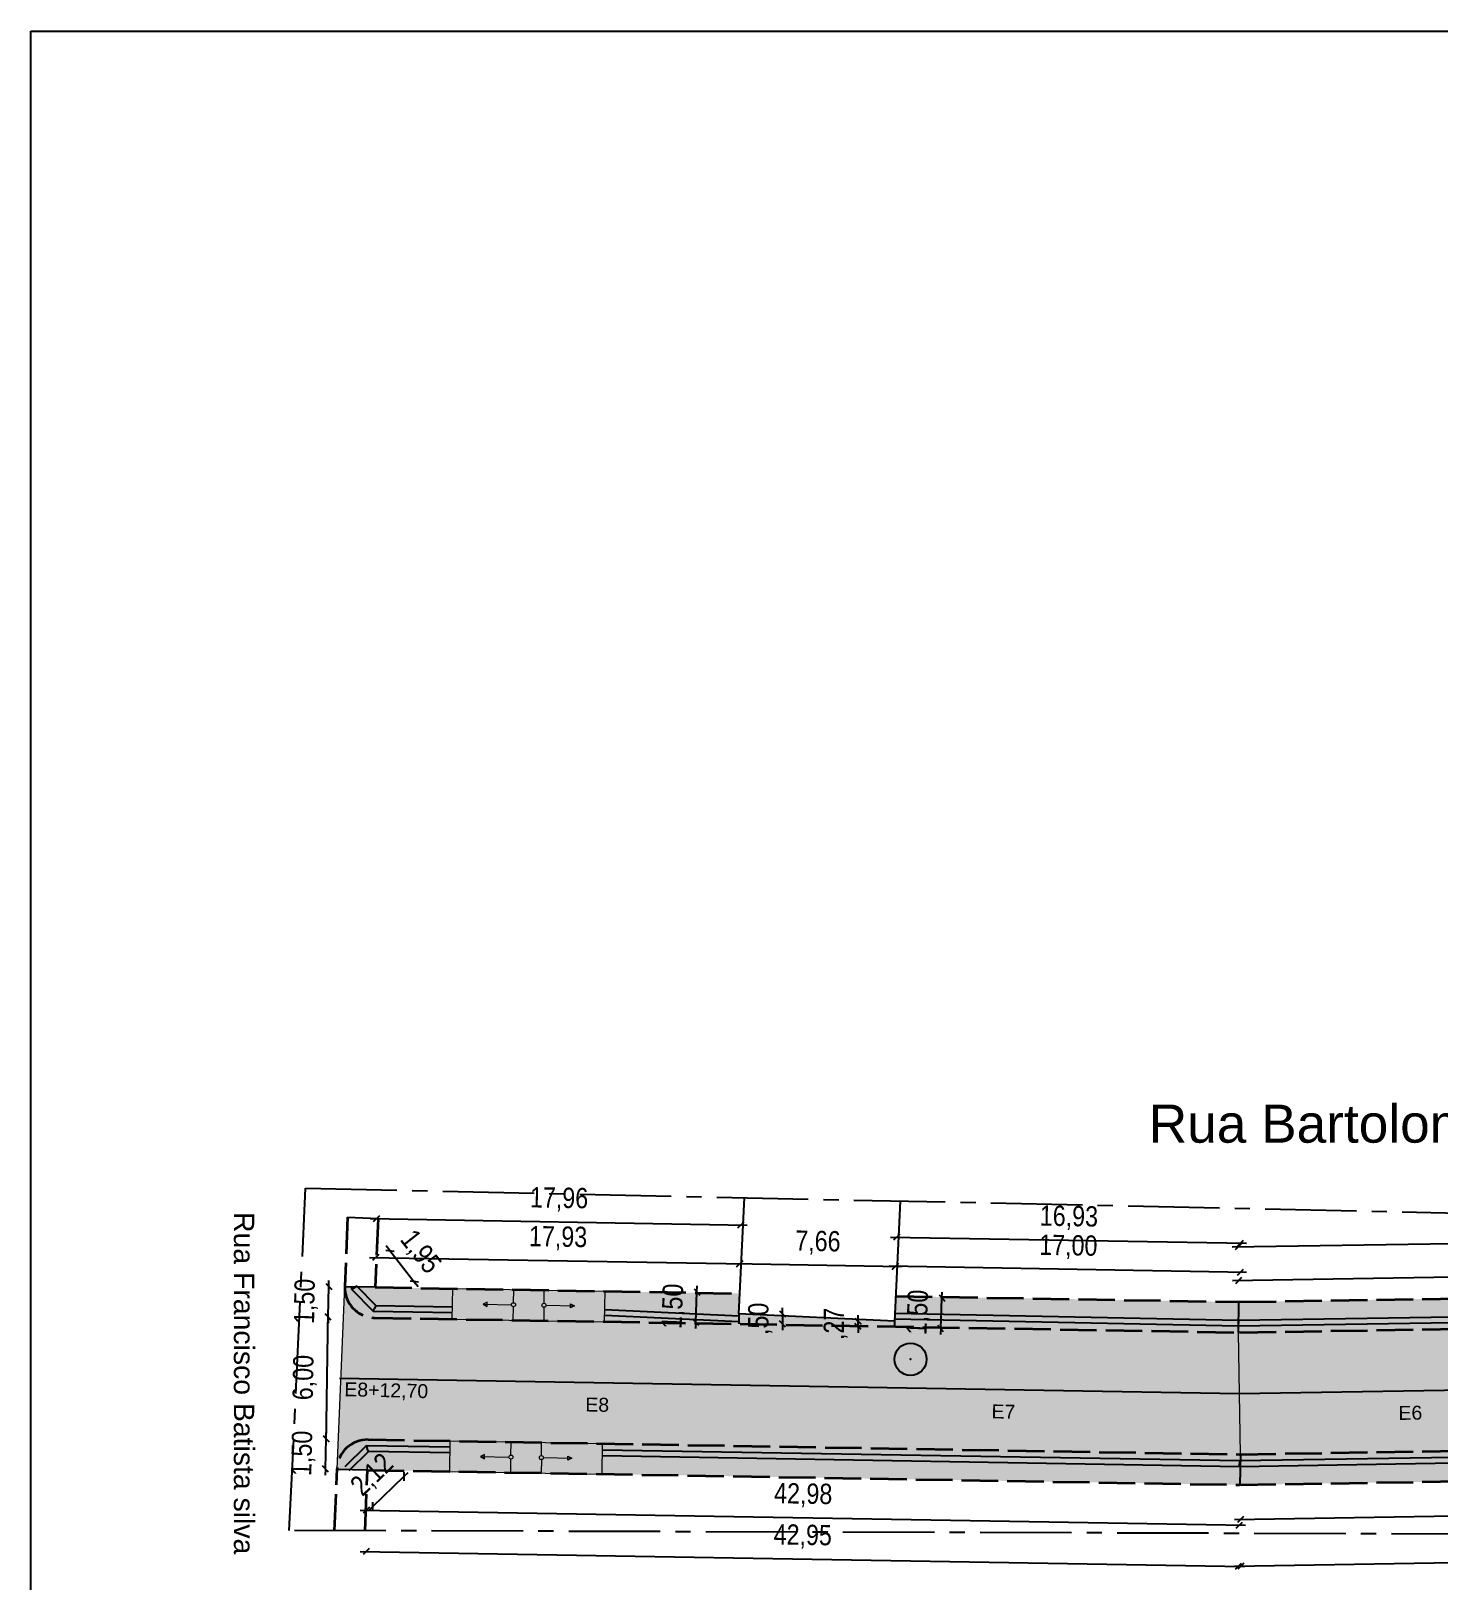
# Model space of a CAD drawing. Header units: feet. Extents: x 203667 to 205527, y 9204857 to 9205156.
# Drawn here: x 204715 to 204784.3, y 9205047.7 to 9205124 of the extents above; entities that cross this region are included whole.
import ezdxf

# ---------------------------------------------------------------- set-up
doc = ezdxf.new("R2010")
doc.units = ezdxf.units.FT
doc.header["$LTSCALE"] = 0.3
doc.header["$MEASUREMENT"] = 0
doc.linetypes.add('ACAD_ISO02W100', pattern=[15, 12, -3])
doc.linetypes.add('CENTER2', pattern=[1.125, 0.75, -0.125, 0.125, -0.125])
for name, color, linetype in [('_EIXO PROJETADO', 2, 'Continuous'), ('C-ROAD-CNTR-N', 92, 'Continuous'), ('Calçada Projetada', 20, 'Continuous'), ('cotas1', 7, 'Continuous'), ('Edificação Existente', 1, 'Continuous'), ('F-HZ-ESTACA', 98, 'Continuous'), ('Pavimento projetado', 51, 'Continuous'), ('PONTOS_SUBSTITUIDOS', 7, 'Continuous'), ('PV', 1, 'Continuous'), ('SINALIZACAO', 1, 'Continuous')]:
    doc.layers.add(name, color=color, linetype=linetype)
for name, color, linetype, lineweight in [('Alvenaria de 1 Vez', 6, 'ACAD_ISO02W100', 35), ('Cotas Acessibilidade', 5, 'Continuous', 25), ('Cotas Calçadas', 7, 'Continuous', 25), ('MEIO FIO PROJETADO', 7, 'ACAD_ISO02W100', 35), ('PENA015', 1, 'Continuous', 15)]:
    doc.layers.add(name, color=color, linetype=linetype, lineweight=lineweight)
doc.styles.add('Arial', font='arial.ttf')
doc.styles.add('Roman', font='arial.ttf', dxfattribs={"height": 2})
doc.styles.add('TARCISIO', font='swissci.ttf')
doc.dimstyles.new('Cota Alvenaria', dxfattribs={"dimtxt": 1, "dimasz": 0.3, "dimexe": 1, "dimexo": 1, "dimgap": 0.5, "dimtad": 1, "dimzin": 4, "dimtxsty": 'TARCISIO', "dimblk": 'OBLIQUE', "dimcen": -2, "dimdle": 0.3, "dimse1": 1, "dimse2": 1, "dimclrd": 256, "dimclre": 256, "dimclrt": 6, "dimadec": 0, "dimazin": 0, "dimtfac": 1, "dimtix": 1, "dimtmove": 0, "dimatfit": 3, "dimldrblk": 'DOT', "dimfxl": 1, "dimlwd": -1, "dimlwe": -1, "dimarcsym": 0})
doc.dimstyles.new('Cota Calçadas', dxfattribs={"dimtxt": 1, "dimasz": 0.3, "dimexe": 1, "dimexo": 1, "dimgap": 0.5, "dimtad": 1, "dimzin": 4, "dimtxsty": 'TARCISIO', "dimblk": 'OBLIQUE', "dimcen": -2, "dimdle": 0.3, "dimse1": 1, "dimse2": 1, "dimclrd": 256, "dimclre": 256, "dimclrt": 256, "dimadec": 0, "dimazin": 0, "dimtfac": 1, "dimtix": 1, "dimtmove": 0, "dimatfit": 3, "dimldrblk": 'DOT', "dimfxl": 1, "dimlwd": -1, "dimlwe": -1, "dimarcsym": 0})

# ---------------------------------------------------------------- blocks, each defined once
blk = doc.blocks.new('r150')
at = {"linetype": 'Continuous'}
h = blk.add_hatch(color=4, dxfattribs=at)
h.dxf.hatch_style = 1
edge = h.paths.add_edge_path()
edge.add_arc((0, 0.907), 0.1, 180, 270, ccw=False)
edge.add_line((-0.1, 0.907), (-1.3, 0.907))
edge.add_line((-1.3, 0.907), (-1.3, 0.807))
edge.add_line((-1.3, 0.807), (-1.5, 0.907))
edge.add_line((-1.5, 0.907), (-1.3, 1.007))
edge.add_line((-1.3, 1.007), (-1.3, 0.907))
edge.add_line((-1.3, 0.907), (-0.1, 0.907))
edge.add_arc((0, 0.907), 0.1, 90, 180, ccw=False)
edge.add_line((0, 1.007), (0, 1.65))
edge.add_line((0, 1.65), (-3, 1.65))
edge.add_line((-3, 1.65), (-3, 0.15))
edge.add_line((-3, 0.15), (0, 0.15))
edge.add_line((0, 0.15), (0, 0.807))
edge = h.paths.add_edge_path()
edge.add_arc((1.5, 0.907), 0.1, 180, 270, ccw=False)
edge.add_arc((1.5, 0.907), 0.1, 90, 180, ccw=False)
edge.add_line((1.5, 1.007), (1.5, 1.65))
edge.add_line((1.5, 1.65), (0, 1.65))
edge.add_line((0, 1.65), (0, 1.007))
edge.add_arc((0, 0.907), 0.1, 0, 90, ccw=False)
edge.add_arc((0, 0.907), 0.1, -90, 0, ccw=False)
edge.add_line((0, 0.807), (0, 0.15))
edge.add_line((0, 0.15), (1.5, 0.15))
edge.add_line((1.5, 0.15), (1.5, 0.807))
edge = h.paths.add_edge_path()
edge.add_line((4.5, 1.65), (1.5, 1.65))
edge.add_line((1.5, 1.65), (1.5, 1.007))
edge.add_arc((1.5, 0.907), 0.1, 0, 90, ccw=False)
edge.add_line((1.6, 0.907), (2.8, 0.907))
edge.add_line((2.8, 0.907), (2.8, 1.007))
edge.add_line((2.8, 1.007), (3, 0.907))
edge.add_line((3, 0.907), (2.8, 0.807))
edge.add_line((2.8, 0.807), (2.8, 0.907))
edge.add_line((2.8, 0.907), (1.6, 0.907))
edge.add_arc((1.5, 0.907), 0.1, -90, 0, ccw=False)
edge.add_line((1.5, 0.807), (1.5, 0.15))
edge.add_line((1.5, 0.15), (4.5, 0.15))
edge.add_line((4.5, 0.15), (4.5, 1.65))
at = {"layer": 'PENA015', "color": 7}
for points in [[(-3, 0.15), (-3, 1.65)], [(-3, 1.65), (4.5, 1.65)], [(0, 1.007), (0, 1.65)], [(1.5, 1.007), (1.5, 1.65)], [(4.5, 0.15), (4.5, 1.65)], [(-1.3, 1.007), (-1.5, 0.907), (-1.3, 0.807)], [(-1.5, 0.907), (-0.1, 0.907)], [(-1.3, 0.807), (-1.3, 1.007)], [(0, 0.15), (0, 0.807)], [(1.5, 0.807), (1.5, 0.15)], [(1.6, 0.907), (3, 0.907)], [(2.8, 0.807), (2.8, 1.007)], [(2.8, 1.007), (3, 0.907), (2.8, 0.807)], [(-3, 0.15), (4.5, 0.15)]]:
    blk.add_lwpolyline(points, dxfattribs=at)
for centre in [(0, 0.907), (1.5, 0.907)]:
    blk.add_circle(centre, 0.1, dxfattribs=at)
blk = doc.blocks.new('_Oblique')
at = {"layer": 'cotas1', "color": 0, "lineweight": -2}
blk.add_line((-0.5, -0.5), (0.5, 0.5), dxfattribs=at)
blk = doc.blocks.new('*D336')
at = {"layer": 'Cotas Calçadas', "transparency": 16777216}
blk.add_line((204731.651, 9205063.637), (204750.176, 9205063.322), dxfattribs=at)
at = {"layer": 'Defpoints', "color": 0, "transparency": 16777216}
for p in [(204749.876, 9205063.328), (204731.901, 9205060.668), (204749.825, 9205060.364)]:
    blk.add_point(p, dxfattribs=at)
at = {"layer": 'Cotas Calçadas', "transparency": 16777216, "xscale": 0.3, "yscale": 0.3, "zscale": 0.3}
for p, rotation in [((204731.951, 9205063.632), 179.0272955595431), ((204749.876, 9205063.328), 359.0272955595431)]:
    blk.add_blockref('_Oblique', p, dxfattribs=dict(at, rotation=rotation))
at = {"layer": 'Cotas Calçadas', "transparency": 16777216, "insert": (204740.932, 9205064.575), "char_height": 1, "attachment_point": 5, "rotation": 359.0273, "style": 'TARCISIO'}
blk.add_mtext('17,93', dxfattribs=at)
blk = doc.blocks.new('_Dot')
at = {"color": 0, "linetype": 'ByBlock', "lineweight": -2}
blk.add_line((-0.5, 0), (-1, 0), dxfattribs=at)
at = {"color": 0, "linetype": 'ByBlock', "const_width": 0.5}
blk.add_lwpolyline([(-0.25, 0, 1), (0.25, 0, 1)], format="xyb", close=True, dxfattribs=at)
blk = doc.blocks.new('*D337')
at = {"layer": 'Cotas Calçadas', "transparency": 16777216}
blk.add_line((204749.576, 9205063.333), (204757.837, 9205063.192), dxfattribs=at)
at = {"layer": 'Defpoints', "color": 0, "transparency": 16777216}
for p in [(204757.537, 9205063.197), (204749.825, 9205060.364), (204757.487, 9205060.233)]:
    blk.add_point(p, dxfattribs=at)
at = {"layer": 'Cotas Calçadas', "transparency": 16777216, "xscale": 0.3, "yscale": 0.3, "zscale": 0.3}
for p, rotation in [((204749.876, 9205063.328), 179.0272955637163), ((204757.537, 9205063.197), 359.0272955637163)]:
    blk.add_blockref('_Oblique', p, dxfattribs=dict(at, rotation=rotation))
at = {"layer": 'Cotas Calçadas', "transparency": 16777216, "insert": (204753.725, 9205064.357), "char_height": 1, "attachment_point": 5, "rotation": 359.0273, "style": 'TARCISIO'}
blk.add_mtext('7,66', dxfattribs=at)
blk = doc.blocks.new('*D338')
at = {"layer": 'Cotas Calçadas', "transparency": 16777216}
for p, q in [((204751.976, 9205060.864), (204751.976, 9205061.164)), ((204751.976, 9205060.864), (204751.976, 9205060.363)), ((204751.976, 9205060.363), (204751.976, 9205060.063))]:
    blk.add_line(p, q, dxfattribs=at)
at = {"layer": 'Defpoints', "color": 0, "transparency": 16777216}
for p in [(204749.834, 9205060.864), (204749.834, 9205060.363), (204751.976, 9205060.363)]:
    blk.add_point(p, dxfattribs=at)
at = {"layer": 'Cotas Calçadas', "transparency": 16777216, "xscale": 0.3, "yscale": 0.3, "zscale": 0.3}
for p, rotation in [((204751.976, 9205060.864), 270), ((204751.976, 9205060.363), 90)]:
    blk.add_blockref('_Oblique', p, dxfattribs=dict(at, rotation=rotation))
at = {"layer": 'Cotas Calçadas', "transparency": 16777216, "insert": (204750.881, 9205060.614), "char_height": 1, "attachment_point": 5, "rotation": 90, "style": 'TARCISIO'}
blk.add_mtext(',50', dxfattribs=at)
blk = doc.blocks.new('*D339')
at = {"layer": 'Cotas Calçadas', "transparency": 16777216}
for p, q in [((204747.713, 9205060.442), (204747.769, 9205061.941)), ((204747.769, 9205061.941), (204747.78, 9205062.241)), ((204747.713, 9205060.442), (204747.702, 9205060.142))]:
    blk.add_line(p, q, dxfattribs=at)
at = {"layer": 'Defpoints', "color": 0, "transparency": 16777216}
for p in [(204747.769, 9205061.941), (204749.881, 9205061.863), (204749.825, 9205060.364)]:
    blk.add_point(p, dxfattribs=at)
at = {"layer": 'Cotas Calçadas', "transparency": 16777216, "xscale": 0.3, "yscale": 0.3, "zscale": 0.3}
for p, rotation in [((204747.769, 9205061.941), 267.8764299282079), ((204747.713, 9205060.442), 87.87642992820784)]:
    blk.add_blockref('_Oblique', p, dxfattribs=dict(at, rotation=rotation))
at = {"layer": 'Cotas Calçadas', "transparency": 16777216, "insert": (204746.646, 9205061.232), "char_height": 1, "attachment_point": 5, "rotation": 87.87643, "style": 'TARCISIO'}
blk.add_mtext('1,50', dxfattribs=at)
blk = doc.blocks.new('*D340')
at = {"layer": 'Cotas Calçadas', "transparency": 16777216}
blk.add_line((204731.194, 9205051.199), (204774.768, 9205050.46), dxfattribs=at)
at = {"layer": 'Defpoints', "color": 0, "transparency": 16777216}
for p in [(204731.553, 9205054.673), (204774.527, 9205053.943), (204774.468, 9205050.465)]:
    blk.add_point(p, dxfattribs=at)
at = {"layer": 'Cotas Calçadas', "transparency": 16777216, "xscale": 0.3, "yscale": 0.3, "zscale": 0.3}
for p, rotation in [((204731.494, 9205051.194), 179.0272955706838), ((204774.468, 9205050.465), 359.0272955706839)]:
    blk.add_blockref('_Oblique', p, dxfattribs=dict(at, rotation=rotation))
at = {"layer": 'Cotas Calçadas', "transparency": 16777216, "insert": (204753, 9205051.925), "char_height": 1, "attachment_point": 5, "rotation": 359.0273, "style": 'TARCISIO'}
blk.add_mtext('42,98', dxfattribs=at)
blk = doc.blocks.new('*D341')
at = {"layer": 'Cotas Calçadas', "transparency": 16777216}
blk.add_line((204731.185, 9205049.17), (204774.734, 9205048.431), dxfattribs=at)
at = {"layer": 'Defpoints', "color": 0, "transparency": 16777216}
for p in [(204731.553, 9205053.173), (204774.502, 9205052.444), (204774.434, 9205048.436)]:
    blk.add_point(p, dxfattribs=at)
at = {"layer": 'Cotas Calçadas', "transparency": 16777216, "xscale": 0.3, "yscale": 0.3, "zscale": 0.3}
for p, rotation in [((204731.485, 9205049.165), 179.0272955680723), ((204774.434, 9205048.436), 359.0272955680723)]:
    blk.add_blockref('_Oblique', p, dxfattribs=dict(at, rotation=rotation))
at = {"layer": 'Cotas Calçadas', "color": 6, "transparency": 16777216, "insert": (204752.978, 9205049.896), "char_height": 1, "attachment_point": 5, "rotation": 359.0273, "style": 'TARCISIO'}
blk.add_mtext('42,95', dxfattribs=at)
blk = doc.blocks.new('*D342')
at = {"layer": 'Cotas Calçadas', "transparency": 16777216}
blk.add_line((204774.242, 9205048.439), (204813.2, 9205049.073), dxfattribs=at)
at = {"layer": 'Defpoints', "color": 0, "transparency": 16777216}
for p in [(204812.835, 9205053.068), (204774.477, 9205052.444), (204812.9, 9205049.068)]:
    blk.add_point(p, dxfattribs=at)
at = {"layer": 'Cotas Calçadas', "transparency": 16777216, "xscale": 0.3, "yscale": 0.3, "zscale": 0.3}
for p, rotation in [((204812.9, 9205049.068), 0.9313646199542577), ((204774.542, 9205048.444), 180.9313646199542)]:
    blk.add_blockref('_Oblique', p, dxfattribs=dict(at, rotation=rotation))
at = {"layer": 'Cotas Calçadas', "color": 6, "transparency": 16777216, "insert": (204793.703, 9205049.852), "char_height": 1, "attachment_point": 5, "rotation": 0.93136, "style": 'TARCISIO'}
blk.add_mtext('38,36', dxfattribs=at)
blk = doc.blocks.new('*D352')
at = {"layer": 'Cotas Calçadas', "transparency": 16777216}
blk.add_line((204813.07, 9205063.125), (204774.138, 9205062.493), dxfattribs=at)
at = {"layer": 'Defpoints', "color": 0, "transparency": 16777216}
for p in [(204774.438, 9205062.498), (204812.811, 9205060.567), (204774.479, 9205059.945)]:
    blk.add_point(p, dxfattribs=at)
at = {"layer": 'Cotas Calçadas', "transparency": 16777216, "xscale": 0.3, "yscale": 0.3, "zscale": 0.3}
for p, rotation in [((204812.77, 9205063.12), 0.92972526872253), ((204774.438, 9205062.498), 180.9297252687225)]:
    blk.add_blockref('_Oblique', p, dxfattribs=dict(at, rotation=rotation))
at = {"layer": 'Cotas Calçadas', "transparency": 16777216, "insert": (204793.586, 9205063.905), "char_height": 1, "attachment_point": 5, "rotation": 0.92973, "style": 'TARCISIO'}
blk.add_mtext('38,34', dxfattribs=at)
blk = doc.blocks.new('*D188')
at = {"layer": 'Cotas Calçadas', "transparency": 16777216}
blk.add_line((204774.83, 9205062.904), (204757.237, 9205063.203), dxfattribs=at)
at = {"layer": 'Defpoints', "color": 0, "transparency": 16777216}
for p in [(204757.537, 9205063.197), (204757.487, 9205060.233), (204774.479, 9205059.945)]:
    blk.add_point(p, dxfattribs=at)
at = {"layer": 'Cotas Calçadas', "transparency": 16777216, "xscale": 0.3, "yscale": 0.3, "zscale": 0.3}
for p, rotation in [((204757.537, 9205063.197), 179.0272955586487), ((204774.53, 9205062.909), 359.0272955586487)]:
    blk.add_blockref('_Oblique', p, dxfattribs=dict(at, rotation=rotation))
at = {"layer": 'Cotas Calçadas', "transparency": 16777216, "insert": (204766.052, 9205064.148), "char_height": 1, "attachment_point": 5, "rotation": 359.0273, "style": 'TARCISIO'}
blk.add_mtext('17,00', dxfattribs=at)
blk = doc.blocks.new('*D353')
at = {"layer": 'Cotas Calçadas', "transparency": 16777216}
blk.add_line((204729.507, 9205054.408), (204729.619, 9205061.007), dxfattribs=at)
at = {"layer": 'Defpoints', "color": 0, "transparency": 16777216}
for p in [(204729.613, 9205060.707), (204731.901, 9205060.668), (204731.799, 9205054.669)]:
    blk.add_point(p, dxfattribs=at)
at = {"layer": 'Cotas Calçadas', "transparency": 16777216, "xscale": 0.3, "yscale": 0.3, "zscale": 0.3}
for p, rotation in [((204729.613, 9205060.707), 89.02729555947815), ((204729.512, 9205054.708), 269.0272955594781)]:
    blk.add_blockref('_Oblique', p, dxfattribs=dict(at, rotation=rotation))
at = {"layer": 'Cotas Calçadas', "transparency": 16777216, "insert": (204728.468, 9205057.726), "char_height": 1, "attachment_point": 5, "rotation": 89.0273, "style": 'TARCISIO'}
blk.add_mtext('6,00', dxfattribs=at)
blk = doc.blocks.new('*D354')
at = {"layer": 'Cotas Calçadas', "transparency": 16777216}
for p, q in [((204729.478, 9205053.22), (204729.512, 9205054.72)), ((204729.512, 9205054.72), (204729.519, 9205055.02)), ((204729.478, 9205053.22), (204729.471, 9205052.92))]:
    blk.add_line(p, q, dxfattribs=at)
at = {"layer": 'Defpoints', "color": 0, "transparency": 16777216}
for p in [(204729.512, 9205054.72), (204731.587, 9205054.672), (204731.553, 9205053.173)]:
    blk.add_point(p, dxfattribs=at)
at = {"layer": 'Cotas Calçadas', "transparency": 16777216, "xscale": 0.3, "yscale": 0.3, "zscale": 0.3}
for p, rotation in [((204729.512, 9205054.72), 268.6911101703008), ((204729.478, 9205053.22), 88.6911101703007)]:
    blk.add_blockref('_Oblique', p, dxfattribs=dict(at, rotation=rotation))
at = {"layer": 'Cotas Calçadas', "transparency": 16777216, "insert": (204728.4, 9205053.995), "char_height": 1, "attachment_point": 5, "rotation": 88.69111, "style": 'TARCISIO'}
blk.add_mtext('1,50', dxfattribs=at)
blk = doc.blocks.new('*D355')
at = {"layer": 'Cotas Calçadas', "transparency": 16777216}
for p, q in [((204729.613, 9205060.707), (204729.639, 9205062.207)), ((204729.639, 9205062.207), (204729.644, 9205062.506)), ((204729.613, 9205060.707), (204729.608, 9205060.407))]:
    blk.add_line(p, q, dxfattribs=at)
at = {"layer": 'Defpoints', "color": 0, "transparency": 16777216}
for p in [(204729.639, 9205062.207), (204731.927, 9205062.168), (204731.901, 9205060.668)]:
    blk.add_point(p, dxfattribs=at)
at = {"layer": 'Cotas Calçadas', "transparency": 16777216, "xscale": 0.3, "yscale": 0.3, "zscale": 0.3}
for p, rotation in [((204729.639, 9205062.207), 269.0272955313881), ((204729.613, 9205060.707), 89.0272955313881)]:
    blk.add_blockref('_Oblique', p, dxfattribs=dict(at, rotation=rotation))
at = {"layer": 'Cotas Calçadas', "transparency": 16777216, "insert": (204728.531, 9205061.475), "char_height": 1, "attachment_point": 5, "rotation": 89.0273, "style": 'TARCISIO'}
blk.add_mtext('1,50', dxfattribs=at)
blk = doc.blocks.new('*D323')
at = {"layer": 'Cotas Calçadas', "transparency": 16777216}
blk.add_line((204731.684, 9205065.548), (204750.238, 9205065.232), dxfattribs=at)
at = {"layer": 'Defpoints', "color": 0, "transparency": 16777216}
for p in [(204749.938, 9205065.238), (204731.927, 9205062.168), (204749.881, 9205061.863)]:
    blk.add_point(p, dxfattribs=at)
at = {"layer": 'Cotas Calçadas', "transparency": 16777216, "xscale": 0.3, "yscale": 0.3, "zscale": 0.3}
for p, rotation in [((204731.984, 9205065.542), 179.0272955591419), ((204749.938, 9205065.238), 359.0272955591418)]:
    blk.add_blockref('_Oblique', p, dxfattribs=dict(at, rotation=rotation))
at = {"layer": 'Cotas Calçadas', "color": 6, "transparency": 16777216, "insert": (204740.98, 9205066.486), "char_height": 1, "attachment_point": 5, "rotation": 359.0273, "style": 'TARCISIO'}
blk.add_mtext('17,96', dxfattribs=at)
blk = doc.blocks.new('*D324')
at = {"layer": 'Cotas Calçadas', "transparency": 16777216}
blk.add_line((204757.298, 9205064.639), (204774.829, 9205064.342), dxfattribs=at)
at = {"layer": 'Defpoints', "color": 0, "transparency": 16777216}
for p in [(204774.529, 9205064.347), (204757.549, 9205061.733), (204774.48, 9205061.445)]:
    blk.add_point(p, dxfattribs=at)
at = {"layer": 'Cotas Calçadas', "transparency": 16777216, "xscale": 0.3, "yscale": 0.3, "zscale": 0.3}
for p, rotation in [((204757.598, 9205064.634), 179.0272955610878), ((204774.529, 9205064.347), 359.0272955610878)]:
    blk.add_blockref('_Oblique', p, dxfattribs=dict(at, rotation=rotation))
at = {"layer": 'Cotas Calçadas', "color": 6, "transparency": 16777216, "insert": (204766.082, 9205065.586), "char_height": 1, "attachment_point": 5, "rotation": 359.0273, "style": 'TARCISIO'}
blk.add_mtext('16,93', dxfattribs=at)
blk = doc.blocks.new('*D325')
at = {"layer": 'Cotas Calçadas', "transparency": 16777216}
blk.add_line((204774.111, 9205064.155), (204813.087, 9205064.788), dxfattribs=at)
at = {"layer": 'Defpoints', "color": 0, "transparency": 16777216}
for p in [(204812.787, 9205064.783), (204812.831, 9205062.069), (204774.455, 9205061.445)]:
    blk.add_point(p, dxfattribs=at)
at = {"layer": 'Cotas Calçadas', "transparency": 16777216, "xscale": 0.3, "yscale": 0.3, "zscale": 0.3}
for p, rotation in [((204774.411, 9205064.16), 180.9313646224233), ((204812.787, 9205064.783), 0.9313646224232713)]:
    blk.add_blockref('_Oblique', p, dxfattribs=dict(at, rotation=rotation))
at = {"layer": 'Cotas Calçadas', "color": 6, "transparency": 16777216, "insert": (204793.581, 9205065.567), "char_height": 1, "attachment_point": 5, "rotation": 0.93136, "style": 'TARCISIO'}
blk.add_mtext('38,38', dxfattribs=at)
blk = doc.blocks.new('*D184')
at = {"layer": 'Cotas Calçadas', "transparency": 16777216}
for p, q in [((204755.698, 9205060.503), (204755.698, 9205060.803)), ((204755.698, 9205060.233), (204755.698, 9205060.503)), ((204755.698, 9205060.233), (204755.698, 9205059.933))]:
    blk.add_line(p, q, dxfattribs=at)
at = {"layer": 'Defpoints', "color": 0, "transparency": 16777216}
for p in [(204755.698, 9205060.503), (204757.487, 9205060.503), (204757.487, 9205060.233)]:
    blk.add_point(p, dxfattribs=at)
at = {"layer": 'Cotas Calçadas', "transparency": 16777216, "xscale": 0.3, "yscale": 0.3, "zscale": 0.3}
for p, rotation in [((204755.698, 9205060.503), 270), ((204755.698, 9205060.233), 90)]:
    blk.add_blockref('_Oblique', p, dxfattribs=dict(at, rotation=rotation))
at = {"layer": 'Cotas Calçadas', "transparency": 16777216, "insert": (204754.602, 9205060.368), "char_height": 1, "attachment_point": 5, "rotation": 90, "style": 'TARCISIO'}
blk.add_mtext(',27', dxfattribs=at)
blk = doc.blocks.new('*D185')
at = {"layer": 'Cotas Calçadas', "transparency": 16777216}
for p, q in [((204759.83, 9205061.637), (204759.843, 9205061.937)), ((204759.768, 9205060.138), (204759.83, 9205061.637)), ((204759.768, 9205060.138), (204759.755, 9205059.839))]:
    blk.add_line(p, q, dxfattribs=at)
at = {"layer": 'Defpoints', "color": 0, "transparency": 16777216}
for p in [(204757.549, 9205061.733), (204759.83, 9205061.637), (204757.487, 9205060.233)]:
    blk.add_point(p, dxfattribs=at)
at = {"layer": 'Cotas Calçadas', "transparency": 16777216, "xscale": 0.3, "yscale": 0.3, "zscale": 0.3}
for p, rotation in [((204759.83, 9205061.637), 267.6106473791612), ((204759.768, 9205060.138), 87.61064737916116)]:
    blk.add_blockref('_Oblique', p, dxfattribs=dict(at, rotation=rotation))
at = {"layer": 'Cotas Calçadas', "transparency": 16777216, "insert": (204758.705, 9205060.934), "char_height": 1, "attachment_point": 5, "rotation": 87.61065, "style": 'TARCISIO'}
blk.add_mtext('1,50', dxfattribs=at)
blk = doc.blocks.new('*D332')
at = {"layer": 'Cotas Calçadas', "transparency": 16777216}
blk.add_line((204774.229, 9205050.737), (204813.17, 9205051.37), dxfattribs=at)
at = {"layer": 'Defpoints', "color": 0, "transparency": 16777216}
for p in [(204812.818, 9205054.567), (204774.477, 9205053.944), (204812.87, 9205051.365)]:
    blk.add_point(p, dxfattribs=at)
at = {"layer": 'Cotas Calçadas', "transparency": 16777216, "xscale": 0.3, "yscale": 0.3, "zscale": 0.3}
for p, rotation in [((204812.87, 9205051.365), 0.9313646179050262), ((204774.529, 9205050.742), 180.931364617905)]:
    blk.add_blockref('_Oblique', p, dxfattribs=dict(at, rotation=rotation))
at = {"layer": 'Cotas Calçadas', "transparency": 16777216, "insert": (204793.682, 9205052.149), "char_height": 1, "attachment_point": 5, "rotation": 0.93136, "style": 'TARCISIO'}
blk.add_mtext('38,35', dxfattribs=at)
blk = doc.blocks.new('*D333')
at = {"layer": 'Cotas Calçadas', "transparency": 16777216}
for p, q in [((204732.656, 9205063.974), (204732.471, 9205064.21)), ((204732.656, 9205063.974), (204733.855, 9205062.442)), ((204733.855, 9205062.442), (204734.04, 9205062.205))]:
    blk.add_line(p, q, dxfattribs=at)
at = {"layer": 'Defpoints', "color": 0, "transparency": 16777216}
for p in [(204730.428, 9205062.23), (204733.855, 9205062.442), (204731.627, 9205060.698)]:
    blk.add_point(p, dxfattribs=at)
at = {"layer": 'Cotas Calçadas', "transparency": 16777216, "xscale": 0.3, "yscale": 0.3, "zscale": 0.3}
for p, rotation in [((204732.656, 9205063.974), 308.0479118484109), ((204733.855, 9205062.442), 128.0479118484109)]:
    blk.add_blockref('_Oblique', p, dxfattribs=dict(at, rotation=rotation))
at = {"layer": 'Cotas Calçadas', "transparency": 16777216, "insert": (204734.118, 9205063.883), "char_height": 1, "attachment_point": 5, "rotation": 308.04791, "style": 'TARCISIO'}
blk.add_mtext('1,95', dxfattribs=at)
blk = doc.blocks.new('*D359')
at = {"layer": 'Cotas Calçadas', "transparency": 16777216}
for p, q in [((204731.813, 9205051.376), (204733.339, 9205052.85)), ((204733.339, 9205052.85), (204733.555, 9205053.059)), ((204731.813, 9205051.376), (204731.598, 9205051.168))]:
    blk.add_line(p, q, dxfattribs=at)
at = {"layer": 'Defpoints', "color": 0, "transparency": 16777216}
for p in [(204731.578, 9205054.673), (204730.053, 9205053.198), (204733.339, 9205052.85)]:
    blk.add_point(p, dxfattribs=at)
at = {"layer": 'Cotas Calçadas', "transparency": 16777216, "xscale": 0.3, "yscale": 0.3, "zscale": 0.3}
for p, rotation in [((204733.339, 9205052.85), 224.0186685066673), ((204731.813, 9205051.376), 44.01866850666726)]:
    blk.add_blockref('_Oblique', p, dxfattribs=dict(at, rotation=rotation))
at = {"layer": 'Cotas Calçadas', "transparency": 16777216, "insert": (204731.815, 9205052.901), "char_height": 1, "attachment_point": 5, "rotation": 44.01867, "style": 'TARCISIO'}
blk.add_mtext('2,12', dxfattribs=at)

msp = doc.modelspace()

# ---------------------------------------------------------------- hatches: boundary and pattern name
at = {"layer": 'Calçada Projetada'}
h = msp.add_hatch(color=256, dxfattribs=at)
h.dxf.hatch_style = 1
h.paths.add_polyline_path([(204774.43, 9205059.946), (204774.455, 9205061.446), (204757.549, 9205061.733), (204757.491, 9205060.503), (204757.487, 9205060.233)])
h.paths.add_polyline_path([(204774.455, 9205061.445), (204774.43, 9205059.946), (204774.479, 9205059.945), (204812.811, 9205060.568), (204812.831, 9205062.068), (204812.809, 9205062.068)])
h.paths.add_polyline_path([(204774.527, 9205053.945), (204774.502, 9205052.444), (204812.835, 9205053.068), (204812.811, 9205054.567)])
h.paths.add_polyline_path([(204731.578, 9205054.673, 0.414214), (204730.053, 9205053.198), (204731.553, 9205053.173), (204774.477, 9205052.444), (204774.502, 9205052.444), (204774.527, 9205053.945), (204774.477, 9205053.944)])
h = msp.add_hatch(color=256, dxfattribs=at)
h.dxf.hatch_style = 1
h.paths.add_polyline_path([(204731.927, 9205062.168), (204730.427, 9205062.193, 0.414214), (204731.901, 9205060.668), (204749.825, 9205060.364), (204749.834, 9205060.864), (204749.881, 9205061.863)])
h = msp.add_hatch(color=256, dxfattribs=at)
h.dxf.hatch_style = 1
h.paths.add_polyline_path([(204749.834, 9205060.864), (204749.825, 9205060.364), (204757.487, 9205060.233), (204757.491, 9205060.503)])
at = {"layer": 'Pavimento projetado', "lineweight": 20}
h = msp.add_hatch(color=256, dxfattribs=at)
h.dxf.hatch_style = 1
h.paths.add_polyline_path([(204730.239, 9205057.696), (204730.054, 9205053.235, -0.407044), (204731.578, 9205054.673), (204774.477, 9205053.944), (204774.527, 9205053.945), (204774.478, 9205056.945)])
h.paths.add_polyline_path([(204774.478, 9205056.945), (204774.43, 9205059.946), (204731.901, 9205060.668, -0.414214), (204730.427, 9205062.193), (204730.426, 9205062.193), (204730.239, 9205057.696)])
h.paths.add_polyline_path([(204757.49, 9205058.625, -1), (204759.077, 9205058.625, -1)], flags=16)
h = msp.add_hatch(color=256, dxfattribs=at)
h.dxf.hatch_style = 1
h.paths.add_polyline_path([(204812.811, 9205057.568), (204774.478, 9205056.945), (204774.527, 9205053.945), (204812.811, 9205054.567)])
h.paths.add_polyline_path([(204812.811, 9205060.568), (204774.479, 9205059.945), (204774.43, 9205059.946), (204774.43, 9205059.944), (204774.478, 9205056.945), (204812.811, 9205057.568)])
at = {"layer": 'PV', "linetype": 'ByBlock'}
h = msp.add_hatch(color=256, dxfattribs=at)
h.dxf.hatch_style = 1
h.paths.add_polyline_path([(204759.077, 9205058.625, 1), (204757.49, 9205058.625, 1)])

# ---------------------------------------------------------------- linework, layer by layer
at = {"layer": '_EIXO PROJETADO', "linetype": 'CENTER2', "ltscale": 20}
msp.add_lwpolyline([(204852.583, 9205116.822), (204853.958, 9205049.815), (204727.701, 9205050.196), (204728.503, 9205067.05), (204838.037, 9205064.677), (204837.465, 9205116.656)], close=True, dxfattribs=at)
at = {"layer": 'Alvenaria de 1 Vez', "ltscale": 0.5}
for points in [[(204731.429, 9205050.185), (204731.553, 9205053.173), (204774.477, 9205052.444), (204812.82, 9205053.067), (204849.928, 9205052.572), (204849.894, 9205114.579)], [(204757.549, 9205061.733), (204774.48, 9205061.445), (204812.809, 9205062.068), (204840.923, 9205061.699), (204840.895, 9205114.573)], [(204732.067, 9205065.554), (204731.927, 9205062.168), (204749.881, 9205061.863)]]:
    msp.add_lwpolyline(points, dxfattribs=at)
at = {"layer": 'C-ROAD-CNTR-N', "color": 98, "linetype": 'Continuous', "lineweight": -3, "flags": 128}
msp.add_lwpolyline([(204730.166, 9205057.697), (204774.478, 9205056.945), (204812.815, 9205057.568), (204845.425, 9205057.135), (204845.394, 9205114.576)], dxfattribs=at)
at = {"layer": 'Calçada Projetada'}
for p, q in [((204731.927, 9205062.168), (204730.426, 9205062.193)), ((204774.43, 9205059.944), (204774.455, 9205061.445)), ((204749.834, 9205060.864), (204749.825, 9205060.364)), ((204757.491, 9205060.503), (204757.487, 9205060.233)), ((204774.527, 9205053.945), (204774.502, 9205052.444)), ((204731.553, 9205053.173), (204730.053, 9205053.198))]:
    msp.add_line(p, q, dxfattribs=at)
at = {"layer": 'Cotas Acessibilidade', "color": 5}
for p, q in [((204730.744, 9205062.182), (204730.766, 9205062.081)), ((204730.766, 9205062.081), (204730.894, 9205062.15)), ((204730.766, 9205062.081), (204731.835, 9205060.994)), ((204731.023, 9205062.22), (204730.894, 9205062.15)), ((204731.018, 9205062.241), (204731.023, 9205062.22)), ((204731.023, 9205062.22), (204731.954, 9205061.272)), ((204731.835, 9205060.994), (204731.895, 9205061.133)), ((204731.954, 9205061.272), (204731.895, 9205061.133)), ((204731.954, 9205061.272), (204735.737, 9205061.208)), ((204774.438, 9205060.551), (204812.818, 9205061.173)), ((204731.835, 9205060.994), (204735.732, 9205060.928)), ((204743.226, 9205060.801, 0), (204749.826, 9205060.491, 0)), ((204743.239, 9205061.08, 0), (204749.839, 9205060.771, 0)), ((204757.498, 9205060.618), (204774.438, 9205060.271)), ((204757.504, 9205060.898), (204774.438, 9205060.551)), ((204774.438, 9205060.271), (204812.818, 9205060.893)), ((204774.438, 9205060.551), (204774.438, 9205060.411)), ((204774.438, 9205060.271), (204774.438, 9205060.411)), ((204774.477, 9205053.339, 0), (204743.113, 9205053.872, 0)), ((204774.477, 9205053.619, 0), (204743.118, 9205054.152, 0)), ((204812.818, 9205054.242, 0), (204774.477, 9205053.619, 0)), ((204812.819, 9205053.962, 0), (204774.477, 9205053.339, 0)), ((204774.477, 9205053.619, 0), (204774.477, 9205053.479, 0)), ((204774.477, 9205053.339, 0), (204774.477, 9205053.479, 0))]:
    msp.add_line(p, q, dxfattribs=at)
at = {"layer": 'Cotas Calçadas'}
msp.add_line((204730.568, 9205065.616), (204732.067, 9205065.554), dxfattribs=at)
at = {"layer": 'Cotas Calçadas', "color": 5}
for p, q in [((204731.484, 9205054.373, 0), (204730.431, 9205053.339, 0)), ((204735.62, 9205054.303, 0), (204731.484, 9205054.373, 0)), ((204731.484, 9205054.373, 0), (204731.54, 9205054.232, 0)), ((204731.596, 9205054.092, 0), (204730.627, 9205053.139, 0)), ((204731.596, 9205054.092, 0), (204731.54, 9205054.232, 0)), ((204735.615, 9205054.023, 0), (204731.596, 9205054.092, 0))]:
    msp.add_line(p, q, dxfattribs=at)
at = {"layer": 'Cotas Calçadas'}
msp.add_lwpolyline([(204714.983, 9205124.007), (204921.399, 9205124.007), (204921.399, 9204864.042), (204714.983, 9204864.042)], close=True, dxfattribs=at)
at = {"layer": 'Edificação Existente', "color": 1}
msp.add_lwpolyline([(204757.77, 9205066.416), (204757.491, 9205060.503), (204749.834, 9205060.864), (204750.104, 9205066.582)], dxfattribs=at)
at = {"layer": 'MEIO FIO PROJETADO', "ltscale": 0.5}
for points in [[(204729.928, 9205050.189), (204730.054, 9205053.235, -0.407044), (204731.578, 9205054.673), (204774.477, 9205053.944), (204812.818, 9205054.567), (204846.906, 9205054.114, 0.418277), (204848.426, 9205055.614), (204848.394, 9205114.578)], [(204730.568, 9205065.616), (204730.428, 9205062.23, 0.42142), (204731.901, 9205060.668), (204774.479, 9205059.945), (204812.811, 9205060.568), (204840.903, 9205060.198, 0.418241), (204842.423, 9205061.698), (204842.394, 9205114.575)]]:
    msp.add_lwpolyline(points, format="xyb", dxfattribs=at)
at = {"layer": 'Pavimento projetado', "lineweight": 20}
for p, q in [((204730.054, 9205053.235), (204730.428, 9205062.23)), ((204774.527, 9205053.943), (204774.43, 9205059.946))]:
    msp.add_line(p, q, dxfattribs=at)
at = {"layer": 'PONTOS_SUBSTITUIDOS'}
msp.add_point((204758.284, 9205058.625), dxfattribs=at)
at = {"layer": 'PV', "linetype": 'ByBlock'}
msp.add_circle((204758.284, 9205058.625), 0.793, dxfattribs=at)
at = {"layer": 'PV'}
msp.add_point((204758.284, 9205058.625), dxfattribs=at)
msp.add_point((204758.284, 9205058.625), dxfattribs=at)

# ---------------------------------------------------------------- block references
at = {"layer": 'SINALIZACAO', "extrusion": (-2.15152e-06, -0.00012672, 1), "rotation": 359.0272955544555}
for p in [(204738.723, 9205060.328, -1166.906), (204738.596, 9205052.829, -1166.905)]:
    msp.add_blockref('r150', p, dxfattribs=at)

# ---------------------------------------------------------------- texts
at = {"linetype": 'Continuous', "insert": (204769.287, 9205071.162), "char_height": 1.875, "attachment_point": 1, "style": 'Roman'}
msp.add_mtext_dynamic_manual_height_columns(' Rua Bartolomeu Buriti', width=66.66196, gutter_width=10, heights=[0], dxfattribs=at)
at = {"linetype": 'Continuous', "insert": (204725.973, 9205065.87), "char_height": 1, "attachment_point": 1, "rotation": 270, "style": 'Roman'}
msp.add_mtext_dynamic_manual_height_columns('{\\C7;Rua Francisco Batista silva}', width=22.42019, gutter_width=10, heights=[0], dxfattribs=at)
at = {"layer": 'F-HZ-ESTACA', "color": 98, "linetype": 'Continuous', "lineweight": -3, "char_height": 0.6858, "style": 'Arial'}
for s, insert, attachment_point, rotation in [('E8+12,70', (204732.463, 9205056.633), 8, 358.60986), ('{\\fArial|b0|i0|c0|p2;E8}', (204742.866, 9205056.734), 2, 359.0273), ('{\\fArial|b0|i0|c0|p2;E7}', (204762.863, 9205056.394), 2, 359.0273), ('{\\fArial|b0|i0|c0|p2;E6}', (204782.886, 9205056.334), 2, 0.93136)]:
    msp.add_mtext(s, dxfattribs=dict(at, insert=insert, attachment_point=attachment_point, rotation=rotation))

# ---------------------------------------------------------------- dimensions: what is measured, and where the dimension line sits
at = {"layer": 'Cotas Calçadas'}
for p1, p2, distance, dimstyle, picture, middle in [((204731.927, 9205062.168), (204749.881, 9205061.863), 3.375, 'Cota Alvenaria', '*D323', (204740.98, 9205066.486)), ((204757.549, 9205061.733), (204774.48, 9205061.445), 2.902, 'Cota Alvenaria', '*D324', (204766.082, 9205065.586)), ((204774.455, 9205061.445), (204812.831, 9205062.069), 2.715, 'Cota Alvenaria', '*D325', (204793.581, 9205065.567)), ((204730.428, 9205062.23), (204731.627, 9205060.698), 2.829, 'Cota Calçadas', '*D333', (204734.118, 9205063.883)), ((204731.901, 9205060.668), (204749.825, 9205060.364), 2.964, 'Cota Calçadas', '*D336', (204740.932, 9205064.575)), ((204749.825, 9205060.364), (204757.487, 9205060.233), 2.964, 'Cota Calçadas', '*D337', (204753.725, 9205064.357)), ((204774.4794, 9205059.945), (204757.4866, 9205060.2335), -2.9644, 'Cota Calçadas', '*D188', (204766.0519, 9205064.1482)), ((204812.811, 9205060.567), (204774.479, 9205059.945), -2.553, 'Cota Calçadas', '*D352', (204793.586, 9205063.905)), ((204731.901, 9205060.668), (204731.927, 9205062.168), 2.288, 'Cota Calçadas', '*D355', (204728.531, 9205061.475)), ((204749.825, 9205060.364), (204749.881, 9205061.863), 2.114, 'Cota Calçadas', '*D339', (204746.646, 9205061.232)), ((204757.487, 9205060.233), (204757.549, 9205061.733), -2.283, 'Cota Calçadas', '*D185', (204758.705, 9205060.934)), ((204749.834, 9205060.864), (204749.834, 9205060.363), 2.142, 'Cota Calçadas', '*D338', (204750.881, 9205060.614)), ((204757.487, 9205060.233), (204757.487, 9205060.503), 1.789, 'Cota Calçadas', '*D184', (204754.602, 9205060.368)), ((204731.799, 9205054.669), (204731.901, 9205060.668), 2.288, 'Cota Calçadas', '*D353', (204728.468, 9205057.726)), ((204731.553, 9205053.173), (204731.587, 9205054.672), 2.076, 'Cota Calçadas', '*D354', (204728.4, 9205053.995)), ((204730.053, 9205053.198), (204731.578, 9205054.673), -2.534, 'Cota Calçadas', '*D359', (204731.815, 9205052.901)), ((204731.553, 9205054.673), (204774.527, 9205053.943), -3.479, 'Cota Calçadas', '*D340', (204753, 9205051.925)), ((204774.477, 9205053.944), (204812.818, 9205054.567), -3.203, 'Cota Calçadas', '*D332', (204793.682, 9205052.149)), ((204731.5529, 9205053.1727), (204774.5016, 9205052.4435), -4.0079, 'Cota Alvenaria', '*D341', (204752.9778, 9205049.8964)), ((204774.477, 9205052.444), (204812.835, 9205053.068), -4, 'Cota Alvenaria', '*D342', (204793.703, 9205049.852))]:
    dim = msp.add_aligned_dim(p1=p1, p2=p2, distance=distance, dimstyle=dimstyle, dxfattribs=at)
    dim.commit()
    dim.dimension.update_dxf_attribs({"geometry": picture, "text_midpoint": middle})

doc.saveas('drawing.dxf')
